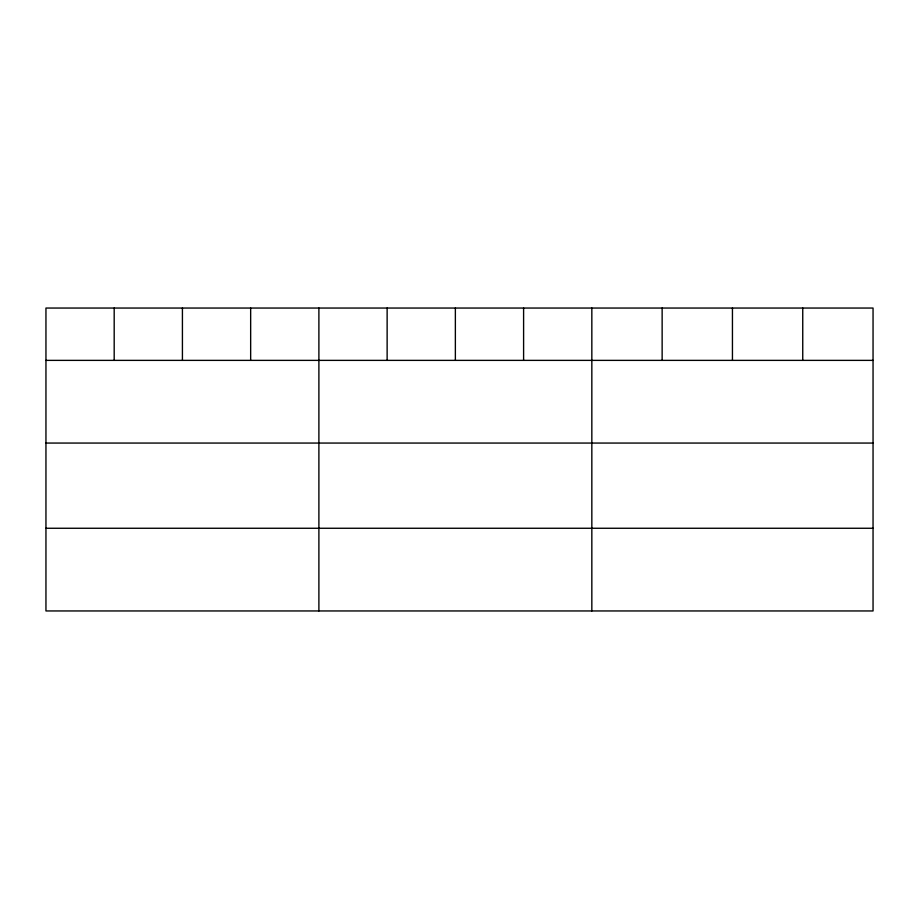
<?xml version="1.0" encoding="UTF-8"?>
<svg xmlns="http://www.w3.org/2000/svg" width="919" height="919" viewBox="0 0 919 919"><rect width="100%" height="100%" fill="white"/><g stroke="black" fill="none" stroke-linecap="round" stroke-linejoin="round"><path stroke-width="1.38" d="M873.05 443.061L873.05 308.049L45.95 308.049L45.95 610.951L873.05 610.951L873.05 443.061L45.95 443.061M45.95 360.374L873.05 360.374M45.95 528.264L873.05 528.264M802.746 308.049L802.746 360.374M732.443 308.049L732.443 360.374M662.139 308.049L662.139 360.374M591.836 308.049L591.836 610.951M523.6 308.049L523.6 360.374M455.364 308.049L455.364 360.374M387.129 308.049L387.129 360.374M318.893 308.049L318.893 610.951M250.657 308.049L250.657 360.374M182.422 308.049L182.422 360.374M114.186 308.049L114.186 360.374"/></g></svg>
